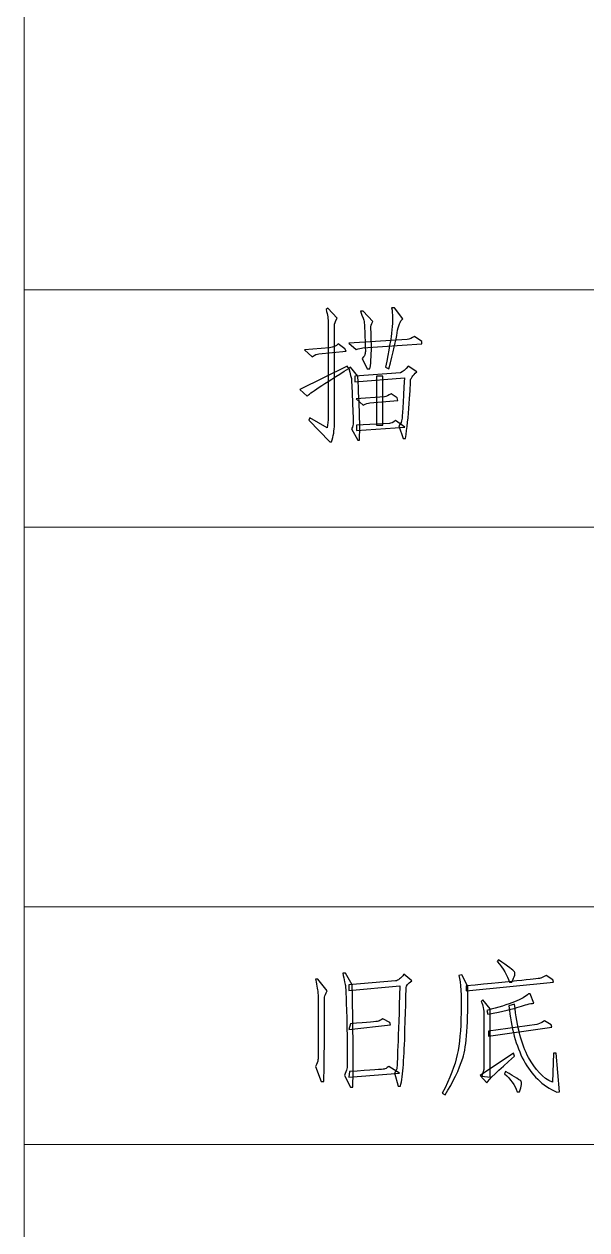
# Model space of a CAD drawing. Header units: millimetres. Extents: x 958 to 3026, y 447 to 1692.
# Drawn here: x 958.1 to 1007.8, y 657.6 to 764.1 of the extents above; entities that cross this region are included whole.
import ezdxf

# ---------------------------------------------------------------- set-up
doc = ezdxf.new("R2010")
doc.units = ezdxf.units.MM
doc.layers.add('layer 1', color=7, linetype='Continuous')

msp = doc.modelspace()

# ---------------------------------------------------------------- linework, layer by layer
at = {"layer": 'layer 1', "color": 1, "lineweight": 9}
for points in [[(958.076, 1692.485), (958.076, 1692.485), (958.076, 447.081), (958.076, 447.081)], [(1070.528, 740.611), (1070.528, 740.611), (958.076, 740.611), (958.076, 740.611)], [(1070.528, 719.644), (1070.528, 719.644), (958.076, 719.644), (958.076, 719.644)], [(1070.528, 686.098), (1070.528, 686.098), (958.076, 686.098), (958.076, 686.098)], [(1070.528, 665.132), (1070.528, 665.132), (958.076, 665.132), (958.076, 665.132)]]:
    msp.add_open_spline(points, degree=3, dxfattribs=at)
at = {"layer": 'layer 1', "color": 1}
for points, knots in [([(984.859, 728.41), (984.924, 728.703), (984.957, 729.032), (984.957, 729.391), (984.957, 729.391), (984.957, 729.391), (984.957, 737.695), (984.957, 737.695), (984.957, 737.695), (984.957, 737.991), (984.892, 738.385), (984.76, 738.876), (984.76, 738.876), (984.76, 738.876), (984.909, 738.975), (984.909, 738.975), (984.909, 738.975), (984.909, 738.975), (985.744, 738.09), (985.744, 738.09), (985.744, 738.09), (985.58, 737.794), (985.498, 737.582), (985.498, 737.45), (985.498, 737.45), (985.498, 737.32), (985.498, 734.404), (985.498, 728.703), (985.498, 728.703), (985.498, 728.179), (985.417, 727.671), (985.253, 727.181), (985.253, 727.181), (985.253, 727.181), (985.104, 727.181), (985.104, 727.181), (985.104, 727.181), (985.104, 727.181), (983.238, 729.097), (983.238, 729.097), (983.238, 729.097), (983.238, 729.097), (983.337, 729.294), (983.337, 729.294), (983.337, 729.294), (983.337, 729.294), (984.859, 728.41), (984.859, 728.41)], [0, 0, 0, 0, 0.0833333, 0.0833333, 0.0833333, 0.0833333, 0.1666667, 0.1666667, 0.1666667, 0.1666667, 0.25, 0.25, 0.25, 0.25, 0.3333333, 0.3333333, 0.3333333, 0.3333333, 0.4166667, 0.4166667, 0.4166667, 0.4166667, 0.5, 0.5, 0.5, 0.5, 0.5833333, 0.5833333, 0.5833333, 0.5833333, 0.6666667, 0.6666667, 0.6666667, 0.6666667, 0.75, 0.75, 0.75, 0.75, 0.8333333, 0.8333333, 0.8333333, 0.8333333, 0.9166667, 0.9166667, 0.9166667, 0.9166667, 1, 1, 1, 1]), ([(988.643, 733.618), (988.643, 733.618), (988.398, 733.618), (988.398, 733.618), (988.398, 733.618), (988.398, 733.618), (987.956, 734.551), (987.956, 734.551), (987.956, 734.551), (988.119, 734.716), (988.209, 734.863), (988.226, 734.993), (988.226, 734.993), (988.241, 735.125), (988.234, 735.599), (988.201, 736.419), (988.201, 736.419), (988.167, 737.239), (988.144, 737.695), (988.127, 737.794), (988.127, 737.794), (988.111, 737.893), (988.004, 738.205), (987.807, 738.729), (987.807, 738.729), (987.807, 738.729), (988.054, 738.729), (988.054, 738.729), (988.054, 738.729), (988.054, 738.729), (988.889, 737.794), (988.889, 737.794), (988.889, 737.794), (988.759, 737.566), (988.7, 737.377), (988.717, 737.23), (988.717, 737.23), (988.733, 737.081), (988.75, 736.616), (988.765, 735.83), (988.765, 735.83), (988.782, 735.043), (988.742, 734.305), (988.643, 733.618)], [0, 0, 0, 0, 0.0909091, 0.0909091, 0.0909091, 0.0909091, 0.1818182, 0.1818182, 0.1818182, 0.1818182, 0.2727273, 0.2727273, 0.2727273, 0.2727273, 0.3636364, 0.3636364, 0.3636364, 0.3636364, 0.4545455, 0.4545455, 0.4545455, 0.4545455, 0.5454545, 0.5454545, 0.5454545, 0.5454545, 0.6363636, 0.6363636, 0.6363636, 0.6363636, 0.7272727, 0.7272727, 0.7272727, 0.7272727, 0.8181818, 0.8181818, 0.8181818, 0.8181818, 0.9090909, 0.9090909, 0.9090909, 0.9090909, 1, 1, 1, 1]), ([(991.543, 738.039), (991.312, 737.844), (991.149, 737.433), (991.05, 736.813), (991.05, 736.813), (990.952, 736.19), (990.706, 735.125), (990.314, 733.618), (990.314, 733.618), (990.314, 733.618), (990.019, 733.764), (990.019, 733.764), (990.019, 733.764), (990.314, 735.24), (990.503, 736.345), (990.585, 737.081), (990.585, 737.081), (990.667, 737.819), (990.658, 738.467), (990.56, 739.023), (990.56, 739.023), (990.56, 739.023), (990.805, 739.023), (990.805, 739.023), (990.805, 739.023), (990.805, 739.023), (991.543, 738.039), (991.543, 738.039)], [0, 0, 0, 0, 0.1428571, 0.1428571, 0.1428571, 0.1428571, 0.2857143, 0.2857143, 0.2857143, 0.2857143, 0.4285714, 0.4285714, 0.4285714, 0.4285714, 0.5714286, 0.5714286, 0.5714286, 0.5714286, 0.7142857, 0.7142857, 0.7142857, 0.7142857, 0.8571429, 0.8571429, 0.8571429, 0.8571429, 1, 1, 1, 1]), ([(991.935, 736.222), (992.132, 736.255), (992.344, 736.337), (992.574, 736.467), (992.574, 736.467), (992.574, 736.467), (993.214, 736.027), (993.214, 736.027), (993.214, 736.027), (993.214, 736.027), (993.214, 735.83), (993.214, 735.83), (993.214, 735.83), (993.214, 735.83), (988.004, 735.486), (988.004, 735.486), (988.004, 735.486), (987.874, 735.452), (987.677, 735.404), (987.415, 735.337), (987.415, 735.337), (987.415, 735.337), (986.775, 735.878), (986.775, 735.878), (986.775, 735.878), (986.775, 735.878), (991.935, 736.222), (991.935, 736.222)], [0, 0, 0, 0, 0.1428571, 0.1428571, 0.1428571, 0.1428571, 0.2857143, 0.2857143, 0.2857143, 0.2857143, 0.4285714, 0.4285714, 0.4285714, 0.4285714, 0.5714286, 0.5714286, 0.5714286, 0.5714286, 0.7142857, 0.7142857, 0.7142857, 0.7142857, 0.8571429, 0.8571429, 0.8571429, 0.8571429, 1, 1, 1, 1]), ([(986.431, 735.387), (986.431, 735.387), (986.53, 735.19), (986.53, 735.19), (986.53, 735.19), (986.53, 735.19), (984.123, 734.945), (984.123, 734.945), (984.123, 734.945), (983.957, 734.945), (983.762, 734.863), (983.532, 734.699), (983.532, 734.699), (983.532, 734.699), (982.844, 735.289), (982.844, 735.289), (982.844, 735.289), (982.844, 735.289), (985.056, 735.486), (985.056, 735.486), (985.056, 735.486), (985.383, 735.517), (985.645, 735.632), (985.842, 735.83), (985.842, 735.83), (985.842, 735.83), (986.431, 735.387), (986.431, 735.387)], [0, 0, 0, 0, 0.1428571, 0.1428571, 0.1428571, 0.1428571, 0.2857143, 0.2857143, 0.2857143, 0.2857143, 0.4285714, 0.4285714, 0.4285714, 0.4285714, 0.5714286, 0.5714286, 0.5714286, 0.5714286, 0.7142857, 0.7142857, 0.7142857, 0.7142857, 0.8571429, 0.8571429, 0.8571429, 0.8571429, 1, 1, 1, 1]), ([(983.089, 731.211), (983.089, 731.211), (982.452, 731.8), (982.452, 731.8), (982.452, 731.8), (982.452, 731.8), (986.628, 733.863), (986.628, 733.863), (986.628, 733.863), (986.628, 733.863), (986.775, 733.668), (986.775, 733.668), (986.775, 733.668), (984.515, 732.259), (983.286, 731.439), (983.089, 731.211)], [0, 0, 0, 0, 0.25, 0.25, 0.25, 0.25, 0.5, 0.5, 0.5, 0.5, 0.75, 0.75, 0.75, 0.75, 1, 1, 1, 1]), ([(986.775, 733.668), (986.775, 733.668), (986.924, 733.764), (986.924, 733.764), (986.924, 733.764), (986.924, 733.764), (987.561, 732.978), (987.561, 732.978), (987.561, 732.978), (987.725, 730.326), (987.775, 728.441), (987.71, 727.328), (987.71, 727.328), (987.71, 727.328), (987.561, 727.328), (987.561, 727.328), (987.561, 727.328), (987.561, 727.328), (987.02, 728.311), (987.02, 728.311), (987.02, 728.311), (987.119, 728.539), (987.169, 728.72), (987.169, 728.852), (987.169, 728.852), (987.169, 728.982), (987.144, 729.647), (987.096, 730.842), (987.096, 730.842), (987.046, 732.037), (987.012, 732.676), (986.997, 732.758), (986.997, 732.758), (986.981, 732.84), (986.907, 733.144), (986.775, 733.668)], [0, 0, 0, 0, 0.1111111, 0.1111111, 0.1111111, 0.1111111, 0.2222222, 0.2222222, 0.2222222, 0.2222222, 0.3333333, 0.3333333, 0.3333333, 0.3333333, 0.4444444, 0.4444444, 0.4444444, 0.4444444, 0.5555556, 0.5555556, 0.5555556, 0.5555556, 0.6666667, 0.6666667, 0.6666667, 0.6666667, 0.7777778, 0.7777778, 0.7777778, 0.7777778, 0.8888889, 0.8888889, 0.8888889, 0.8888889, 1, 1, 1, 1]), ([(987.316, 732.978), (987.316, 732.978), (991.346, 733.274), (991.346, 733.274), (991.346, 733.274), (991.543, 733.339), (991.771, 733.536), (992.033, 733.863), (992.033, 733.863), (992.033, 733.863), (992.772, 733.372), (992.772, 733.372), (992.772, 733.372), (992.411, 733.012), (992.231, 732.75), (992.231, 732.586), (992.231, 732.586), (992.231, 732.423), (992.189, 731.749), (992.107, 730.571), (992.107, 730.571), (992.025, 729.391), (991.918, 728.359), (991.788, 727.474), (991.788, 727.474), (991.788, 727.474), (991.591, 727.474), (991.591, 727.474), (991.591, 727.474), (991.591, 727.474), (991.199, 728.604), (991.199, 728.604), (991.199, 728.604), (991.363, 728.802), (991.453, 728.982), (991.467, 729.145), (991.467, 729.145), (991.484, 729.309), (991.557, 730.538), (991.69, 732.831), (991.69, 732.831), (991.69, 732.831), (987.316, 732.487), (987.316, 732.487), (987.316, 732.487), (987.316, 732.487), (987.316, 732.978), (987.316, 732.978)], [0, 0, 0, 0, 0.0833333, 0.0833333, 0.0833333, 0.0833333, 0.1666667, 0.1666667, 0.1666667, 0.1666667, 0.25, 0.25, 0.25, 0.25, 0.3333333, 0.3333333, 0.3333333, 0.3333333, 0.4166667, 0.4166667, 0.4166667, 0.4166667, 0.5, 0.5, 0.5, 0.5, 0.5833333, 0.5833333, 0.5833333, 0.5833333, 0.6666667, 0.6666667, 0.6666667, 0.6666667, 0.75, 0.75, 0.75, 0.75, 0.8333333, 0.8333333, 0.8333333, 0.8333333, 0.9166667, 0.9166667, 0.9166667, 0.9166667, 1, 1, 1, 1]), ([(989.773, 732.978), (989.773, 732.978), (989.773, 728.655), (989.773, 728.655), (989.773, 728.655), (989.773, 728.655), (989.232, 728.655), (989.232, 728.655), (989.232, 728.655), (989.232, 728.655), (989.232, 732.978), (989.232, 732.978), (989.232, 732.978), (989.232, 732.978), (989.773, 732.978), (989.773, 732.978)], [0, 0, 0, 0, 0.25, 0.25, 0.25, 0.25, 0.5, 0.5, 0.5, 0.5, 0.75, 0.75, 0.75, 0.75, 1, 1, 1, 1]), ([(991.101, 730.816), (991.101, 730.816), (988.643, 730.619), (988.643, 730.619), (988.643, 730.619), (988.48, 730.619), (988.283, 730.554), (988.054, 730.424), (988.054, 730.424), (988.054, 730.424), (987.415, 730.963), (987.415, 730.963), (987.415, 730.963), (987.415, 730.963), (989.92, 731.16), (989.92, 731.16), (989.92, 731.16), (990.084, 731.194), (990.281, 731.276), (990.509, 731.406), (990.509, 731.406), (990.509, 731.406), (991.05, 731.062), (991.05, 731.062), (991.05, 731.062), (991.05, 731.062), (991.101, 730.816), (991.101, 730.816)], [0, 0, 0, 0, 0.1428571, 0.1428571, 0.1428571, 0.1428571, 0.2857143, 0.2857143, 0.2857143, 0.2857143, 0.4285714, 0.4285714, 0.4285714, 0.4285714, 0.5714286, 0.5714286, 0.5714286, 0.5714286, 0.7142857, 0.7142857, 0.7142857, 0.7142857, 0.8571429, 0.8571429, 0.8571429, 0.8571429, 1, 1, 1, 1]), ([(987.463, 728.164), (987.463, 728.164), (987.463, 728.655), (987.463, 728.655), (987.463, 728.655), (987.463, 728.655), (990.362, 728.802), (990.362, 728.802), (990.362, 728.802), (990.495, 728.802), (990.675, 728.883), (990.903, 729.047), (990.903, 729.047), (990.903, 729.047), (991.738, 728.458), (991.738, 728.458), (991.738, 728.458), (991.738, 728.458), (987.463, 728.164), (987.463, 728.164)], [0, 0, 0, 0, 0.2, 0.2, 0.2, 0.2, 0.4, 0.4, 0.4, 0.4, 0.6, 0.6, 0.6, 0.6, 0.8, 0.8, 0.8, 0.8, 1, 1, 1, 1]), ([(1000.978, 679.466), (1000.781, 680.055), (1000.42, 680.661), (999.896, 681.284), (999.896, 681.284), (999.896, 681.284), (999.994, 681.43), (999.994, 681.43), (999.994, 681.43), (1000.846, 680.841), (1001.322, 680.489), (1001.42, 680.374), (1001.42, 680.374), (1001.517, 680.258), (1001.435, 679.956), (1001.173, 679.466), (1001.173, 679.466), (1001.173, 679.466), (1000.978, 679.466), (1000.978, 679.466)], [0, 0, 0, 0, 0.2, 0.2, 0.2, 0.2, 0.4, 0.4, 0.4, 0.4, 0.6, 0.6, 0.6, 0.6, 0.8, 0.8, 0.8, 0.8, 1, 1, 1, 1]), ([(984.859, 678.68), (984.729, 678.449), (984.653, 678.268), (984.639, 678.139), (984.639, 678.139), (984.622, 678.006), (984.613, 677), (984.613, 675.115), (984.613, 675.115), (984.613, 673.232), (984.597, 671.75), (984.565, 670.668), (984.565, 670.668), (984.565, 670.668), (984.318, 670.668), (984.318, 670.668), (984.318, 670.668), (984.318, 670.668), (983.827, 671.995), (983.827, 671.995), (983.827, 671.995), (983.957, 672.257), (984.033, 672.455), (984.047, 672.584), (984.047, 672.584), (984.064, 672.717), (984.073, 673.675), (984.073, 675.459), (984.073, 675.459), (984.073, 677.245), (984.064, 678.246), (984.047, 678.457), (984.047, 678.457), (984.033, 678.671), (983.957, 679.088), (983.827, 679.711), (983.827, 679.711), (983.827, 679.711), (984.024, 679.711), (984.024, 679.711), (984.024, 679.711), (984.024, 679.711), (984.859, 678.68), (984.859, 678.68)], [0, 0, 0, 0, 0.0909091, 0.0909091, 0.0909091, 0.0909091, 0.1818182, 0.1818182, 0.1818182, 0.1818182, 0.2727273, 0.2727273, 0.2727273, 0.2727273, 0.3636364, 0.3636364, 0.3636364, 0.3636364, 0.4545455, 0.4545455, 0.4545455, 0.4545455, 0.5454545, 0.5454545, 0.5454545, 0.5454545, 0.6363636, 0.6363636, 0.6363636, 0.6363636, 0.7272727, 0.7272727, 0.7272727, 0.7272727, 0.8181818, 0.8181818, 0.8181818, 0.8181818, 0.9090909, 0.9090909, 0.9090909, 0.9090909, 1, 1, 1, 1]), ([(986.603, 675.459), (986.555, 677.736), (986.513, 678.948), (986.482, 679.097), (986.482, 679.097), (986.448, 679.243), (986.366, 679.629), (986.234, 680.252), (986.234, 680.252), (986.234, 680.252), (986.482, 680.252), (986.482, 680.252), (986.482, 680.252), (986.482, 680.252), (987.071, 679.218), (987.071, 679.218), (987.071, 679.218), (987.169, 674.306), (987.186, 671.291), (987.119, 670.178), (987.119, 670.178), (987.119, 670.178), (986.924, 670.178), (986.924, 670.178), (986.924, 670.178), (986.924, 670.178), (986.383, 671.209), (986.383, 671.209), (986.383, 671.209), (986.482, 671.438), (986.555, 671.635), (986.603, 671.798), (986.603, 671.798), (986.654, 671.962), (986.654, 673.182), (986.603, 675.459)], [0, 0, 0, 0, 0.1111111, 0.1111111, 0.1111111, 0.1111111, 0.2222222, 0.2222222, 0.2222222, 0.2222222, 0.3333333, 0.3333333, 0.3333333, 0.3333333, 0.4444444, 0.4444444, 0.4444444, 0.4444444, 0.5555556, 0.5555556, 0.5555556, 0.5555556, 0.6666667, 0.6666667, 0.6666667, 0.6666667, 0.7777778, 0.7777778, 0.7777778, 0.7777778, 0.8888889, 0.8888889, 0.8888889, 0.8888889, 1, 1, 1, 1]), ([(991.346, 670.276), (991.346, 670.276), (991.149, 670.276), (991.149, 670.276), (991.149, 670.276), (991.149, 670.276), (990.805, 671.454), (990.805, 671.454), (990.805, 671.454), (990.937, 671.618), (991.01, 671.767), (991.027, 671.897), (991.027, 671.897), (991.042, 672.029), (991.132, 674.436), (991.295, 679.122), (991.295, 679.122), (991.295, 679.122), (986.775, 678.728), (986.775, 678.728), (986.775, 678.728), (986.775, 678.728), (986.775, 679.218), (986.775, 679.218), (986.775, 679.218), (986.775, 679.218), (990.903, 679.562), (990.903, 679.562), (990.903, 679.562), (991.132, 679.596), (991.379, 679.793), (991.641, 680.153), (991.641, 680.153), (991.641, 680.153), (992.329, 679.562), (992.329, 679.562), (992.329, 679.562), (992, 679.334), (991.836, 679.145), (991.836, 678.998), (991.836, 678.998), (991.836, 678.851), (991.805, 677.589), (991.738, 675.214), (991.738, 675.214), (991.673, 672.838), (991.543, 671.192), (991.346, 670.276)], [0, 0, 0, 0, 0.0833333, 0.0833333, 0.0833333, 0.0833333, 0.1666667, 0.1666667, 0.1666667, 0.1666667, 0.25, 0.25, 0.25, 0.25, 0.3333333, 0.3333333, 0.3333333, 0.3333333, 0.4166667, 0.4166667, 0.4166667, 0.4166667, 0.5, 0.5, 0.5, 0.5, 0.5833333, 0.5833333, 0.5833333, 0.5833333, 0.6666667, 0.6666667, 0.6666667, 0.6666667, 0.75, 0.75, 0.75, 0.75, 0.8333333, 0.8333333, 0.8333333, 0.8333333, 0.9166667, 0.9166667, 0.9166667, 0.9166667, 1, 1, 1, 1]), ([(996.751, 680.103), (996.751, 680.103), (997.292, 679.072), (997.292, 679.072), (997.292, 679.072), (997.323, 675.893), (997.177, 673.79), (996.849, 672.756), (996.849, 672.756), (996.522, 671.725), (995.998, 670.637), (995.277, 669.49), (995.277, 669.49), (995.277, 669.49), (995.032, 669.637), (995.032, 669.637), (995.032, 669.637), (995.719, 670.981), (996.162, 672.119), (996.359, 673.052), (996.359, 673.052), (996.554, 673.985), (996.669, 675.222), (996.703, 676.763), (996.703, 676.763), (996.734, 678.302), (996.669, 679.399), (996.506, 680.055), (996.506, 680.055), (996.506, 680.055), (996.751, 680.103), (996.751, 680.103)], [0, 0, 0, 0, 0.125, 0.125, 0.125, 0.125, 0.25, 0.25, 0.25, 0.25, 0.375, 0.375, 0.375, 0.375, 0.5, 0.5, 0.5, 0.5, 0.625, 0.625, 0.625, 0.625, 0.75, 0.75, 0.75, 0.75, 0.875, 0.875, 0.875, 0.875, 1, 1, 1, 1]), ([(1004.81, 679.661), (1004.81, 679.661), (1004.859, 679.466), (1004.859, 679.466), (1004.859, 679.466), (1004.859, 679.466), (997.145, 678.68), (997.145, 678.68), (997.145, 678.68), (997.145, 678.68), (997.145, 679.122), (997.145, 679.122), (997.145, 679.122), (1001.502, 679.548), (1003.703, 679.776), (1003.754, 679.81), (1003.754, 679.81), (1003.802, 679.841), (1003.959, 679.923), (1004.221, 680.055), (1004.221, 680.055), (1004.221, 680.055), (1004.81, 679.661), (1004.81, 679.661)], [0, 0, 0, 0, 0.1666667, 0.1666667, 0.1666667, 0.1666667, 0.3333333, 0.3333333, 0.3333333, 0.3333333, 0.5, 0.5, 0.5, 0.5, 0.6666667, 0.6666667, 0.6666667, 0.6666667, 0.8333333, 0.8333333, 0.8333333, 0.8333333, 1, 1, 1, 1]), ([(999.061, 676.614), (999.061, 676.614), (998.963, 676.958), (998.963, 676.958), (998.963, 676.958), (1000.011, 677.22), (1000.829, 677.474), (1001.42, 677.721), (1001.42, 677.721), (1002.009, 677.967), (1002.418, 678.204), (1002.649, 678.432), (1002.649, 678.432), (1002.649, 678.432), (1002.796, 678.432), (1002.796, 678.432), (1002.796, 678.432), (1002.796, 678.432), (1003.139, 677.598), (1003.139, 677.598), (1003.139, 677.598), (1002.779, 677.564), (1002.345, 677.459), (1001.837, 677.279), (1001.837, 677.279), (1001.33, 677.099), (1000.403, 676.876), (999.061, 676.614)], [0, 0, 0, 0, 0.1428571, 0.1428571, 0.1428571, 0.1428571, 0.2857143, 0.2857143, 0.2857143, 0.2857143, 0.4285714, 0.4285714, 0.4285714, 0.4285714, 0.5714286, 0.5714286, 0.5714286, 0.5714286, 0.7142857, 0.7142857, 0.7142857, 0.7142857, 0.8571429, 0.8571429, 0.8571429, 0.8571429, 1, 1, 1, 1]), ([(998.718, 671.75), (998.718, 671.75), (998.718, 676.566), (998.718, 676.566), (998.718, 676.566), (998.718, 677.025), (998.634, 677.417), (998.47, 677.744), (998.47, 677.744), (998.47, 677.744), (998.619, 677.893), (998.619, 677.893), (998.619, 677.893), (998.619, 677.893), (999.256, 677.107), (999.256, 677.107), (999.256, 677.107), (999.256, 677.107), (999.256, 671.062), (999.256, 671.062), (999.256, 671.062), (999.256, 671.062), (998.521, 671.161), (998.521, 671.161), (998.521, 671.161), (998.521, 671.161), (998.718, 671.75), (998.718, 671.75)], [0, 0, 0, 0, 0.1428571, 0.1428571, 0.1428571, 0.1428571, 0.2857143, 0.2857143, 0.2857143, 0.2857143, 0.4285714, 0.4285714, 0.4285714, 0.4285714, 0.5714286, 0.5714286, 0.5714286, 0.5714286, 0.7142857, 0.7142857, 0.7142857, 0.7142857, 0.8571429, 0.8571429, 0.8571429, 0.8571429, 1, 1, 1, 1]), ([(1004.859, 673.176), (1004.859, 673.176), (1005.104, 673.176), (1005.104, 673.176), (1005.104, 673.176), (1005.104, 673.176), (1005.4, 669.783), (1005.4, 669.783), (1005.4, 669.783), (1005.4, 669.783), (1005.154, 669.735), (1005.154, 669.735), (1005.154, 669.735), (1003.875, 670.324), (1002.903, 671.26), (1002.229, 672.536), (1002.229, 672.536), (1001.559, 673.813), (1001.125, 675.419), (1000.927, 677.352), (1000.927, 677.352), (1000.927, 677.352), (1001.42, 677.499), (1001.42, 677.499), (1001.42, 677.499), (1001.649, 675.467), (1002.057, 673.903), (1002.649, 672.807), (1002.649, 672.807), (1003.238, 671.708), (1003.942, 670.981), (1004.76, 670.62), (1004.76, 670.62), (1004.76, 670.62), (1004.859, 673.176), (1004.859, 673.176)], [0, 0, 0, 0, 0.1111111, 0.1111111, 0.1111111, 0.1111111, 0.2222222, 0.2222222, 0.2222222, 0.2222222, 0.3333333, 0.3333333, 0.3333333, 0.3333333, 0.4444444, 0.4444444, 0.4444444, 0.4444444, 0.5555556, 0.5555556, 0.5555556, 0.5555556, 0.6666667, 0.6666667, 0.6666667, 0.6666667, 0.7777778, 0.7777778, 0.7777778, 0.7777778, 0.8888889, 0.8888889, 0.8888889, 0.8888889, 1, 1, 1, 1]), ([(990.461, 675.681), (990.461, 675.681), (986.775, 675.287), (986.775, 675.287), (986.775, 675.287), (986.775, 675.287), (986.924, 675.78), (986.924, 675.78), (986.924, 675.78), (988.463, 675.91), (989.274, 675.983), (989.356, 676), (989.356, 676), (989.438, 676.017), (989.576, 676.09), (989.773, 676.222), (989.773, 676.222), (989.773, 676.222), (990.413, 675.878), (990.413, 675.878), (990.413, 675.878), (990.413, 675.878), (990.461, 675.681), (990.461, 675.681)], [0, 0, 0, 0, 0.1666667, 0.1666667, 0.1666667, 0.1666667, 0.3333333, 0.3333333, 0.3333333, 0.3333333, 0.5, 0.5, 0.5, 0.5, 0.6666667, 0.6666667, 0.6666667, 0.6666667, 0.8333333, 0.8333333, 0.8333333, 0.8333333, 1, 1, 1, 1]), ([(999.11, 675.14), (999.11, 675.14), (1003.385, 675.729), (1003.385, 675.729), (1003.385, 675.729), (1003.483, 675.729), (1003.712, 675.828), (1004.072, 676.025), (1004.072, 676.025), (1004.072, 676.025), (1004.661, 675.681), (1004.661, 675.681), (1004.661, 675.681), (1004.661, 675.681), (1004.712, 675.484), (1004.712, 675.484), (1004.712, 675.484), (1004.712, 675.484), (999.11, 674.698), (999.11, 674.698), (999.11, 674.698), (999.11, 674.698), (999.11, 675.14), (999.11, 675.14)], [0, 0, 0, 0, 0.1666667, 0.1666667, 0.1666667, 0.1666667, 0.3333333, 0.3333333, 0.3333333, 0.3333333, 0.5, 0.5, 0.5, 0.5, 0.6666667, 0.6666667, 0.6666667, 0.6666667, 0.8333333, 0.8333333, 0.8333333, 0.8333333, 1, 1, 1, 1]), ([(1001.322, 673.176), (1001.322, 673.176), (1001.42, 672.928), (1001.42, 672.928), (1001.42, 672.928), (999.944, 671.618), (999.126, 670.832), (998.963, 670.57), (998.963, 670.57), (998.963, 670.57), (998.372, 671.209), (998.372, 671.209), (998.372, 671.209), (998.372, 671.209), (1001.322, 673.176), (1001.322, 673.176)], [0, 0, 0, 0, 0.25, 0.25, 0.25, 0.25, 0.5, 0.5, 0.5, 0.5, 0.75, 0.75, 0.75, 0.75, 1, 1, 1, 1]), ([(986.775, 671.062), (986.775, 671.062), (986.825, 671.553), (986.825, 671.553), (986.825, 671.553), (988.79, 671.685), (989.813, 671.758), (989.895, 671.775), (989.895, 671.775), (989.979, 671.79), (990.117, 671.865), (990.314, 671.995), (990.314, 671.995), (990.314, 671.995), (991.247, 671.406), (991.247, 671.406), (991.247, 671.406), (991.247, 671.406), (986.775, 671.062), (986.775, 671.062)], [0, 0, 0, 0, 0.2, 0.2, 0.2, 0.2, 0.4, 0.4, 0.4, 0.4, 0.6, 0.6, 0.6, 0.6, 0.8, 0.8, 0.8, 0.8, 1, 1, 1, 1]), ([(1000.535, 671.356), (1000.535, 671.356), (1000.634, 671.553), (1000.634, 671.553), (1000.634, 671.553), (1001.485, 671.062), (1001.944, 670.775), (1002.009, 670.693), (1002.009, 670.693), (1002.074, 670.612), (1002.026, 670.308), (1001.863, 669.783), (1001.863, 669.783), (1001.863, 669.783), (1001.665, 669.783), (1001.665, 669.783), (1001.665, 669.783), (1001.435, 670.375), (1001.06, 670.899), (1000.535, 671.356)], [0, 0, 0, 0, 0.2, 0.2, 0.2, 0.2, 0.4, 0.4, 0.4, 0.4, 0.6, 0.6, 0.6, 0.6, 0.8, 0.8, 0.8, 0.8, 1, 1, 1, 1])]:
    msp.add_open_spline(points, degree=3, knots=knots, dxfattribs=at)

doc.saveas('drawing.dxf')
